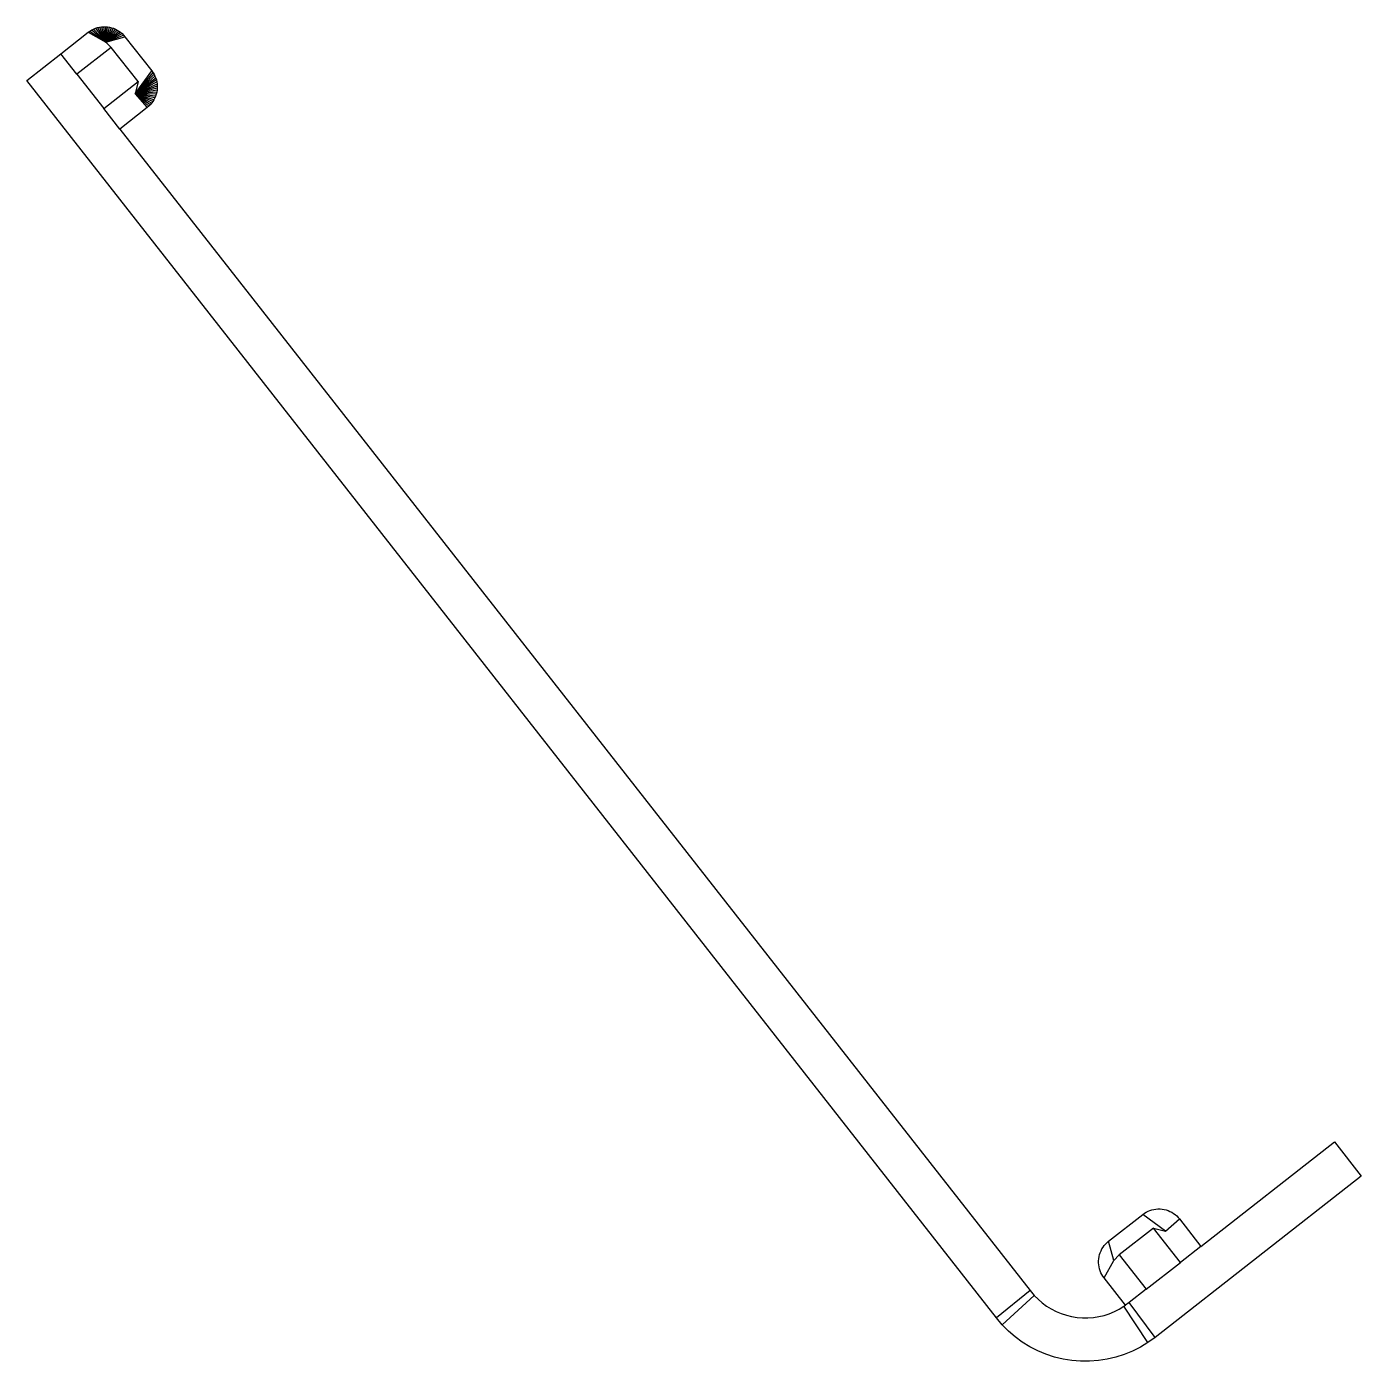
# Model space of a CAD drawing. Extents: x 5 to 7677, y 5 to 7677.
import ezdxf

# ---------------------------------------------------------------- set-up
doc = ezdxf.new("R2010")
doc.units = 0

msp = doc.modelspace()

# ---------------------------------------------------------------- linework, layer by layer
at = {"layer": 'Layer 1'}
for p, q in [((411.237, 7671.28), (422.698, 7673.99)), ((422.698, 7673.99), (434.335, 7675.8)), ((422.698, 7673.99), (459.017, 7588.47)), ((434.335, 7675.8), (446.081, 7676.69)), ((434.335, 7675.8), (459.017, 7588.47)), ((446.081, 7676.69), (459.017, 7588.47)), ((446.081, 7676.69), (457.858, 7676.66)), ((457.858, 7676.66), (459.017, 7588.47)), ((457.858, 7676.66), (469.597, 7675.71)), ((459.017, 7588.47), (469.597, 7675.71)), ((459.017, 7588.47), (481.225, 7673.83)), ((469.597, 7675.71), (481.225, 7673.83)), ((481.225, 7673.83), (492.67, 7671.05)), ((201.59, 7521.5), (359.012, 7644.86)), ((359.012, 7644.86), (368.56, 7651.75)), ((359.012, 7644.86), (459.017, 7588.47)), ((368.56, 7651.75), (378.62, 7657.88)), ((368.56, 7651.75), (459.017, 7588.47)), ((378.62, 7657.88), (389.13, 7663.19)), ((378.62, 7657.88), (459.017, 7588.47)), ((389.13, 7663.19), (400.024, 7667.67)), ((389.13, 7663.19), (459.017, 7588.47)), ((400.024, 7667.67), (411.237, 7671.28)), ((400.024, 7667.67), (459.017, 7588.47)), ((411.237, 7671.28), (459.017, 7588.47)), ((459.017, 7588.47), (492.67, 7671.05)), ((459.017, 7588.47), (503.862, 7667.38)), ((459.017, 7588.47), (514.732, 7662.84)), ((459.017, 7588.47), (525.211, 7657.46)), ((459.017, 7588.47), (535.236, 7651.28)), ((459.017, 7588.47), (544.746, 7644.33)), ((459.017, 7588.47), (553.681, 7636.65)), ((459.017, 7588.47), (561.986, 7628.3)), ((459.017, 7588.47), (569.609, 7619.32)), ((492.67, 7671.05), (503.862, 7667.38)), ((503.862, 7667.38), (514.732, 7662.84)), ((514.732, 7662.84), (525.211, 7657.46)), ((525.211, 7657.46), (535.236, 7651.28)), ((535.236, 7651.28), (544.746, 7644.33)), ((544.746, 7644.33), (553.681, 7636.65)), ((553.681, 7636.65), (561.986, 7628.3)), ((561.986, 7628.3), (569.609, 7619.32)), ((569.609, 7619.32), (723.813, 7422.55)), ((5, 7367.06), (201.59, 7521.5)), ((294.115, 7403.43), (201.59, 7521.5)), ((490.89, 7557.64), (294.115, 7403.43)), ((459.017, 7588.47), (490.89, 7557.64)), ((645.093, 7360.87), (490.89, 7557.64)), ((5579.23, 254.138), (5, 7367.06)), ((294.115, 7403.43), (448.317, 7206.66)), ((628.07, 7291.7), (723.813, 7422.55)), ((730.709, 7413), (628.07, 7291.7)), ((736.834, 7402.94), (628.07, 7291.7)), ((742.15, 7392.43), (628.07, 7291.7)), ((746.625, 7381.53), (628.07, 7291.7)), ((750.232, 7370.32), (628.07, 7291.7)), ((723.813, 7422.55), (730.709, 7413)), ((730.709, 7413), (736.834, 7402.94)), ((736.834, 7402.94), (742.15, 7392.43)), ((742.15, 7392.43), (746.625, 7381.53)), ((746.625, 7381.53), (750.232, 7370.32)), ((750.232, 7370.32), (752.949, 7358.86)), ((448.317, 7206.66), (645.093, 7360.87)), ((645.093, 7360.87), (628.07, 7291.7)), ((752.949, 7358.86), (628.07, 7291.7)), ((754.758, 7347.22), (628.07, 7291.7)), ((755.648, 7335.48), (628.07, 7291.7)), ((755.614, 7323.7), (628.07, 7291.7)), ((754.656, 7311.96), (628.07, 7291.7)), ((752.78, 7300.33), (628.07, 7291.7)), ((741.786, 7266.83), (628.07, 7291.7)), ((715.6, 7227.88), (628.07, 7291.7)), ((628.07, 7291.7), (698.269, 7211.96)), ((749.996, 7288.89), (628.07, 7291.7)), ((746.325, 7277.7), (628.07, 7291.7)), ((736.408, 7256.35), (628.07, 7291.7)), ((730.226, 7246.33), (628.07, 7291.7)), ((723.274, 7236.82), (628.07, 7291.7)), ((707.247, 7219.58), (628.07, 7291.7)), ((749.996, 7288.89), (746.325, 7277.7)), ((752.78, 7300.33), (749.996, 7288.89)), ((754.656, 7311.96), (752.78, 7300.33)), ((752.949, 7358.86), (754.758, 7347.22)), ((755.614, 7323.7), (754.656, 7311.96)), ((754.758, 7347.22), (755.648, 7335.48)), ((755.648, 7335.48), (755.614, 7323.7)), ((698.269, 7211.96), (540.847, 7088.59)), ((707.247, 7219.58), (698.269, 7211.96)), ((715.6, 7227.88), (707.247, 7219.58)), ((723.274, 7236.82), (715.6, 7227.88)), ((730.226, 7246.33), (723.274, 7236.82)), ((736.408, 7256.35), (730.226, 7246.33)), ((741.786, 7266.83), (736.408, 7256.35)), ((746.325, 7277.7), (741.786, 7266.83)), ((540.847, 7088.59), (448.317, 7206.66)), ((540.847, 7088.59), (5773.02, 412.088)), ((6754.7, 665.676), (7522.67, 1266.37)), ((7522.67, 1266.37), (7676.69, 1069.45)), ((7676.69, 1069.45), (6491.68, 142.597)), ((6224, 694.947), (6420.91, 848.964)), ((6420.91, 848.964), (6430.47, 855.851)), ((6551.66, 753.102), (6420.91, 848.964)), ((6430.47, 855.851), (6440.53, 861.967)), ((6440.53, 861.967), (6451.05, 867.273)), ((6451.05, 867.273), (6461.94, 871.739)), ((6461.94, 871.739), (6473.16, 875.336)), ((6473.16, 875.336), (6484.62, 878.042)), ((6484.62, 878.042), (6496.26, 879.839)), ((6496.26, 879.839), (6508.01, 880.718)), ((6508.01, 880.718), (6519.79, 880.673)), ((6519.79, 880.673), (6531.52, 879.704)), ((6531.52, 879.704), (6543.15, 877.817)), ((6543.15, 877.817), (6554.59, 875.024)), ((6554.59, 875.024), (6565.78, 871.342)), ((6565.78, 871.342), (6576.64, 866.793)), ((6576.64, 866.793), (6587.12, 861.406)), ((6587.12, 861.406), (6597.13, 855.214)), ((6597.13, 855.214), (6606.64, 848.255)), ((6606.64, 848.255), (6615.56, 840.571)), ((6482.51, 770.191), (6285.6, 616.179)), ((6482.51, 770.191), (6551.66, 753.102)), ((6636.54, 573.257), (6482.51, 770.191)), ((6551.66, 753.102), (6631.47, 823.226)), ((6615.56, 840.571), (6623.86, 832.21)), ((6623.86, 832.21), (6631.47, 823.226)), ((6631.47, 823.226), (6754.7, 665.676)), ((6215.01, 687.332), (6224, 694.947)), ((6254.74, 584.336), (6224, 694.947)), ((6169.41, 606.619), (6172.2, 618.063)), ((6172.2, 618.063), (6175.88, 629.25)), ((6175.88, 629.25), (6180.43, 640.113)), ((6180.43, 640.113), (6185.82, 650.586)), ((6185.82, 650.586), (6192.01, 660.606)), ((6192.01, 660.606), (6198.97, 670.109)), ((6198.97, 670.109), (6206.65, 679.035)), ((6206.65, 679.035), (6215.01, 687.332)), ((6254.74, 584.336), (6285.6, 616.179)), ((6285.6, 616.179), (6439.64, 419.231)), ((6754.7, 665.676), (6636.54, 573.257)), ((6166.5, 571.483), (6166.55, 583.261)), ((6167.38, 559.738), (6166.5, 571.483)), ((6166.55, 583.261), (6167.52, 594.999)), ((6169.18, 548.098), (6167.38, 559.738)), ((6167.52, 594.999), (6169.41, 606.619)), ((6171.88, 536.635), (6169.18, 548.098)), ((6198.25, 484.385), (6254.74, 584.336)), ((6439.64, 419.231), (6636.54, 573.257)), ((6175.48, 525.419), (6171.88, 536.635)), ((6179.95, 514.521), (6175.48, 525.419)), ((6185.25, 504.007), (6179.95, 514.521)), ((6191.37, 493.94), (6185.25, 504.007)), ((6198.25, 484.385), (6191.37, 493.94)), ((6320.93, 327.528), (6198.25, 484.385)), ((5773.02, 412.088), (5579.23, 254.138)), ((5796.46, 384.195), (5612.23, 215.202)), ((5773.02, 412.088), (5796.46, 384.195)), ((5796.46, 384.195), (5818.58, 361.905)), ((6439.64, 419.231), (6341.56, 342.503)), ((5818.58, 361.905), (5842.39, 341.418)), ((5842.39, 341.418), (5867.73, 322.857)), ((5867.73, 322.857), (5894.44, 306.343)), ((6285.34, 304.847), (6312.18, 321.153)), ((6312.18, 321.153), (6320.93, 327.528)), ((6450.27, 112.755), (6312.18, 321.153)), ((6341.56, 342.503), (6320.93, 327.528)), ((6491.68, 142.597), (6341.56, 342.503)), ((5612.23, 215.202), (5579.23, 254.138)), ((5894.44, 306.343), (5922.37, 291.977)), ((5922.37, 291.977), (5951.34, 279.847)), ((5951.34, 279.847), (5981.18, 270.027)), ((5981.18, 270.027), (6011.69, 262.579)), ((6011.69, 262.579), (6042.69, 257.546)), ((6042.69, 257.546), (6073.99, 254.962)), ((6073.99, 254.962), (6105.4, 254.842)), ((6105.4, 254.842), (6136.72, 257.187)), ((6136.72, 257.187), (6167.76, 261.982)), ((6167.76, 261.982), (6198.33, 269.195)), ((6198.33, 269.195), (6228.23, 278.787)), ((6228.23, 278.787), (6257.3, 290.695)), ((6257.3, 290.695), (6285.34, 304.847)), ((5648.18, 178.975), (5612.23, 215.202)), ((5686.86, 145.681), (5648.18, 178.975)), ((5728.04, 115.524), (5686.86, 145.681)), ((5771.45, 88.6904), (5728.04, 115.524)), ((5816.84, 65.3442), (5771.45, 88.6904)), ((6406.66, 86.2556), (6361.09, 63.2595)), ((6450.27, 112.755), (6406.66, 86.2556)), ((6491.68, 142.597), (6450.27, 112.755)), ((5863.92, 45.6332), (5816.84, 65.3442)), ((5912.39, 29.6762), (5863.92, 45.6332)), ((5961.98, 17.5719), (5912.39, 29.6762)), ((6012.36, 9.3941), (5961.98, 17.5719)), ((6063.22, 5.1943), (6012.36, 9.3941)), ((6114.26, 5), (6063.22, 5.1943)), ((6165.15, 8.8084), (6114.26, 5)), ((6215.59, 16.5993), (6165.15, 8.8084)), ((6265.26, 28.3223), (6215.59, 16.5993)), ((6313.87, 43.909), (6265.26, 28.3223)), ((6361.09, 63.2595), (6313.87, 43.909))]:
    msp.add_line(p, q, dxfattribs=at)

doc.saveas('drawing.dxf')
